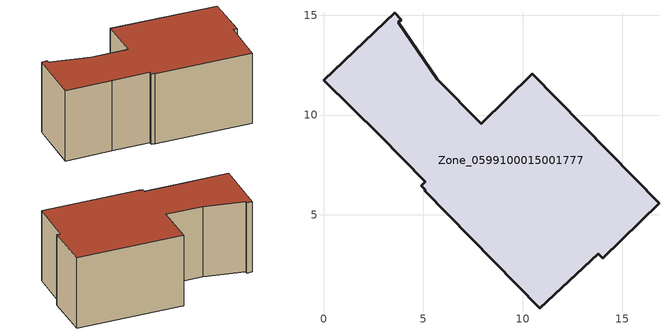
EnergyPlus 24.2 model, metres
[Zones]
Zone_0599100015001777
 floor ground (C_G): 13.78,3.04 10.85,0.3 5.08,6.2 5.11,6.26 4.91,6.46 5.11,6.66 2.83,8.99 0,11.75 3.58,15.14 3.91,14.8 3.74,14.66 5.72,11.81 7.91,9.56 10.49,12.07 16.84,5.57 14.01,2.81 z0.64
 wall outside (C_F): 16.84,5.57 10.49,12.07 7.91,9.56 5.72,11.81 3.74,14.66 3.91,14.8 3.58,15.14 0,11.75 2.83,8.99 5.11,6.66 4.91,6.46 5.11,6.26 5.08,6.2 10.85,0.3 13.78,3.04 14.01,2.81 16.84,5.57 z0.64:6.95
 roof outside (C_R): 13.78,3.04 14.01,2.81 16.84,5.57 10.49,12.07 7.91,9.56 5.72,11.81 3.74,14.66 3.91,14.8 3.58,15.14 0,11.75 2.83,8.99 5.11,6.66 4.91,6.46 5.11,6.26 5.08,6.2 10.85,0.3 z6.95
[BUILDING]
Pand.0599100015001777: North Axis=0; Terrain=City; Loads Convergence Tolerance Value=0.04; Temperature Convergence Tolerance Value=0.4; Solar Distribution=FullExterior; Maximum Number of Warmup Days=25; Minimum Number of Warmup Days=1
[Site:Location]
Rotterdam.The.Hague.AP_ZH_NLD Design_Conditions: Latitude=51.96; Longitude=4.45; Time Zone=1; Elevation=-4.5
[SITE:GROUNDTEMPERATURE:BUILDINGSURFACE]
18, 18, 18, 18, 18, 18, 18, 18, 18, 18, 18, 18
[MATERIAL] Thermal Absorptance=0.9; Solar Absorptance=0.7; Visible Absorptance=0.7
Name | Roughness | Thickness | Conductivity | Density | Specific Heat
G.D.1965 | MediumSmooth | 0.15 | 1 | 540 | 1210
F.D.1965 | Rough | 0.3 | 0.857143 | 1920 | 840
R.D.1965 | MediumRough | 0.2 | 0.08 | 1500 | 1000
[CONSTRUCTION]
C_G: G.D.1965
C_F: F.D.1965
C_R: R.D.1965
[ZONE]
Zone_0599100015001777: Type=1; Multiplier=1; Ceiling Height=Autocalculate; Volume=Autocalculate; Floor Area=autocalculate; Part of Total Floor Area=Yes
[ZONEINFILTRATION:DESIGNFLOWRATE]
Infil_Zone_0599100015001777: Zone or ZoneList or Space or SpaceList=Zone_0599100015001777; Schedule=AlwaysOn; Design Flow Rate Calculation Method=Flow/Area; Flow Rate per Floor Area=0.0042; Constant Term Coefficient=1; Temperature Term Coefficient=0; Velocity Term Coefficient=0; Velocity Squared Term Coefficient=0
[HVACTEMPLATE:ZONE:IDEALLOADSAIRSYSTEM]
Zone_0599100015001777: Maximum Heating Supply Air Temperature=50; Minimum Cooling Supply Air Temperature=13; Maximum Heating Supply Air Humidity Ratio=0.0156; Minimum Cooling Supply Air Humidity Ratio=0.0077; Heating Limit=NoLimit; Cooling Limit=NoLimit; Dehumidification Control Type=ConstantSensibleHeatRatio; Cooling Sensible Heat Ratio=0.7; Dehumidification Setpoint=60; Humidification Control Type=None; Humidification Setpoint=30; Outdoor Air Method=None; Outdoor Air Flow Rate per Person=0.00944; Outdoor Air Flow Rate per Zone Floor Area=0; Outdoor Air Flow Rate per Zone=0; Demand Controlled Ventilation Type=None; Outdoor Air Economizer Type=NoEconomizer; Heat Recovery Type=None; Sensible Heat Recovery Effectiveness=0.7; Latent Heat Recovery Effectiveness=0.65
[ZONECONTROL:THERMOSTAT]
ThermostatControl_Zone_0599100015001777: Zone or ZoneList=Zone_0599100015001777; Control Type Schedule=DualSetpointControlType; Control 1=Thermostat_Zone_0599100015001777; Temperature Difference Between Cutout And Setpoint=0
[THERMOSTATSETPOINT:DUALSETPOINT]
Thermostat_Zone_0599100015001777: Heating Setpoint Temperature Schedule=HeatingSetpoint_Zone_0599100015001777; Cooling Setpoint Temperature Schedule=CoolingSetpoint_Zone_0599100015001777
[SCHEDULE:COMPACT]
HeatingSetpoint_Zone_0599100015001777: Through: 12/31, For: AllDays, Until: 24:00, 21
CoolingSetpoint_Zone_0599100015001777: Through: 12/31, For: AllDays, Until: 24:00, 24
DualSetpointControlType: Through: 12/31, For: AllDays, Until: 24:00, 4
AlwaysOn: Through: 12/31, For: AllDays, Until: 24:00, 1
